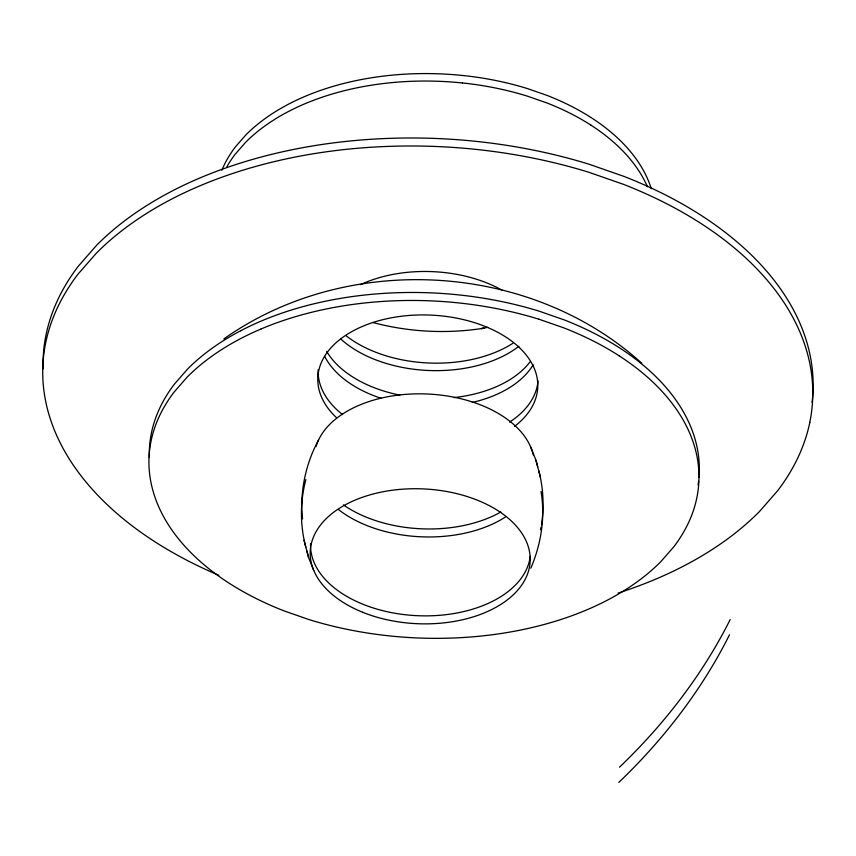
<?xml version="1.0" encoding="UTF-8"?>
<svg xmlns="http://www.w3.org/2000/svg" width="856" height="856" viewBox="0 0 856 856"><rect width="100%" height="100%" fill="white"/><g stroke="black" fill="none" stroke-linecap="round" stroke-linejoin="round"><path stroke-width="1.28" d="M301.772 508.71C301.355 484.86 307.176 460.945 318.55 439.995M541.548 524.782C544.159 506.805 543.485 488.23 538.734 470.672M540.521 529.725L541.035 527.253M305.892 479.51C300.017 501.498 299.953 525.038 305.785 547.027M530.784 568.245C541.078 544.266 545.443 517.431 541.035 491.547M223.844 338.923C347.301 251.675 529.511 261.594 641.765 363.222M487.695 327.345L481.34 328.597L483.972 328.18C447.078 334.065 408.986 332.128 372.884 322.519M538.948 319.202L563.815 327.869A276.509 169.477 2.5 0 1 619.081 355.754M530.763 447.207L535.942 460.228L540.521 477.445M303.998 540.254L308.577 557.481L313.756 570.492M535.942 460.228L537.686 466.809M306.833 550.89L308.577 557.481M302.553 518.95L301.826 509.834M729.505 634.778A505.971 378.234 -26.7 0 1 618.813 782.416M730.168 619.562A505.971 378.234 -26.7 0 1 619.477 767.211M533.16 364.774A110.071 67.463 2.5 0 1 472.245 402.459M381.155 398.308A110.071 67.463 2.5 0 1 324.681 356.331M360.494 284.674A110.071 67.463 2.5 0 1 502.611 290.494M809.776 422.34A384.954 235.935 2.5 0 0 714.375 232.554A387.115 237.262 2.5 0 0 623.532 184.361L588.725 172.227A387.105 237.262 2.5 0 0 475.743 149.361A382.258 234.287 2.5 0 0 419.922 146.055A386.548 236.919 2.5 0 0 330.277 151.255A383.156 234.833 2.5 0 0 278.767 160.564M278.767 160.564A386.591 236.941 2.5 0 0 199.994 185.784A382.29 234.309 2.5 0 0 170.665 199.598A387.03 237.208 2.5 0 0 96.193 253.344L77.971 274.198A387.04 237.219 2.5 0 0 45.721 342.657A382.3 234.309 2.5 0 0 42.8 376.833A386.57 236.93 2.5 0 0 55.266 432.184A383.146 234.833 2.5 0 0 72.717 464.262A386.591 236.941 2.5 0 0 117.315 513.814A382.3 234.309 2.5 0 0 141.133 532.464A387.03 237.208 2.5 0 0 218.879 575.285M618.086 593.08A386.57 236.93 2.5 0 0 655.557 579.212A382.247 234.287 2.5 0 0 684.886 565.399A387.094 237.251 2.5 0 0 759.347 511.653L777.58 490.788A387.105 237.262 2.5 0 0 809.84 422.34M529.96 361.992A110.071 67.463 2.5 0 1 454.097 397.58M399.827 395.14A110.071 67.463 2.5 0 1 326.692 351.399M812.077 402.395A384.954 235.935 2.5 0 0 714.717 224.561A387.115 237.262 2.5 0 0 623.885 176.368L589.078 164.234A387.105 237.262 2.5 0 0 476.086 141.368A382.258 234.287 2.5 0 0 420.275 138.051A386.548 236.919 2.5 0 0 330.619 143.262A383.156 234.833 2.5 0 0 279.12 152.571A386.591 236.941 2.5 0 0 200.347 177.781A382.29 234.309 2.5 0 0 171.018 191.605A387.03 237.208 2.5 0 0 96.546 245.34L78.313 266.205A387.04 237.219 2.5 0 0 46.074 334.664A382.3 234.309 2.5 0 0 43.153 368.829M336.119 417.321A110.071 67.463 2.5 0 1 357.434 328.683A110.071 67.463 2.5 0 1 504.28 336.066A110.071 67.463 2.5 0 1 514.616 426.309M619.059 355.775A274.937 168.514 2.5 0 1 696.827 497.85A276.509 169.477 2.5 0 1 673.843 546.749L660.821 561.654A276.499 169.467 2.5 0 1 607.621 600.035A273.032 167.348 2.5 0 1 586.681 609.911A275.557 168.889 2.5 0 1 429.584 638.298A273.064 167.369 2.5 0 1 389.715 635.922A276.456 169.445 2.5 0 1 309.016 619.594L284.149 610.927A276.445 169.435 2.5 0 1 219.243 576.516A273.064 167.369 2.5 0 1 202.219 563.195A275.557 168.889 2.5 0 1 148.976 465.343A273.064 167.369 2.5 0 1 151.084 440.936A276.456 169.445 2.5 0 1 174.121 392.048L187.132 377.143A276.445 169.435 2.5 0 1 240.333 338.762A273.064 167.369 2.5 0 1 261.283 328.886M538.948 319.213A276.499 169.467 2.5 0 0 458.238 302.874A273.043 167.348 2.5 0 0 418.37 300.51A275.557 168.889 2.5 0 0 261.273 328.875M538.007 380.888A110.071 67.463 2.5 0 1 509.545 422.115M342.593 414.625A110.071 67.463 2.5 0 1 318.165 369.706M698.978 477.37A274.937 168.514 2.5 0 0 619.402 347.782A276.509 169.477 2.5 0 0 564.158 319.877L539.291 311.21A276.499 169.467 2.5 0 0 458.591 294.881A273.043 167.348 2.5 0 0 418.723 292.517A275.557 168.889 2.5 0 0 261.615 320.882A273.064 167.369 2.5 0 0 240.686 330.758M698.582 481.329A274.937 168.514 2.5 0 1 698.068 484.988M240.686 330.758A276.445 169.435 2.5 0 0 187.485 369.15L174.464 384.055A276.456 169.445 2.5 0 0 151.437 432.943A273.064 167.369 2.5 0 0 149.351 457.35M505.404 517.013A110.071 67.463 2.5 0 1 338.452 509.513M500.867 511.984A110.071 67.463 2.5 0 1 343.384 504.912M316.025 446.639A110.071 67.463 2.5 0 1 426.416 393.963A110.071 67.463 2.5 0 1 533.299 455.071M530.249 556.272A110.071 67.463 2.5 0 1 415.01 615.571A110.071 67.463 2.5 0 1 310.567 543.507M512.99 343.213A110.071 67.463 2.5 0 1 346.038 335.713M651.288 188.662A219.949 134.809 2.5 0 0 591.421 117.796A221.212 135.58 2.5 0 0 547.23 95.476L527.339 88.543A221.201 135.58 2.5 0 0 462.775 75.478M462.764 75.51A219.928 134.799 2.5 0 0 280.308 108.712A221.158 135.548 2.5 0 0 245.886 134.895L235.475 146.815A221.169 135.558 2.5 0 0 221.865 170.258M518.939 346.22A110.071 67.463 2.5 0 1 340.549 338.805M591.1 125.276A219.949 134.809 2.5 0 1 647.436 186.747M591.122 125.254A221.212 135.58 2.5 0 0 546.898 102.945L527.007 96.022A221.201 135.58 2.5 0 0 462.443 82.946M462.443 82.978A219.928 134.799 2.5 0 0 279.976 116.181A221.158 135.548 2.5 0 0 245.565 142.364L235.143 154.283A221.169 135.558 2.5 0 0 226.829 166.856M362.655 612.265A110.071 67.463 2.5 0 0 530.164 561.097A110.071 67.463 2.5 0 0 367.759 495.528A110.071 67.463 2.5 0 0 362.655 612.265"/></g></svg>
